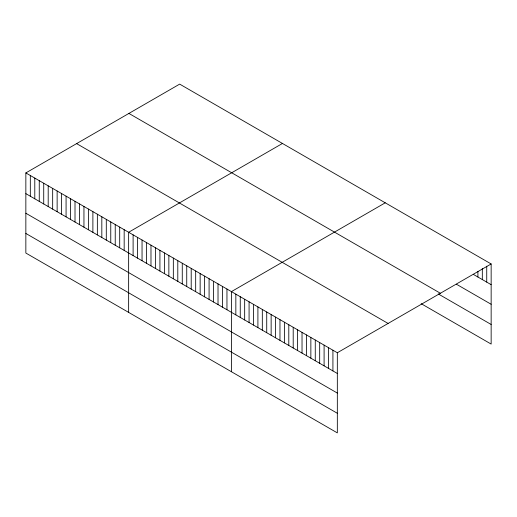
<?xml version="1.0" encoding="UTF-8"?>
<svg xmlns="http://www.w3.org/2000/svg" width="517" height="517" viewBox="0 0 517 517"><rect width="100%" height="100%" fill="white"/><g stroke="black" fill="none" stroke-linecap="round" stroke-linejoin="round"><path stroke-width="0.78" d="M25.85 172.924L337.33 352.756L337.33 432.884L25.85 253.046L25.85 172.924L179.67 84.116L491.15 263.954L491.15 344.076L421.181 303.679M282.456 143.461L128.636 232.269L128.636 312.391M385.249 202.806L231.429 291.614L231.429 371.736M337.33 352.756L491.15 263.954M473.501 274.475L491.15 284.667M456.479 284.253L491.15 304.274M128.907 113.423L440.387 293.255M438.196 293.902L491.15 324.469M76.613 143.616L388.093 323.455M25.85 193.642L337.33 373.474M25.85 213.243L337.33 393.075M25.85 233.445L337.33 413.277M486.736 266.184L486.736 282.12M482.322 268.42L482.322 279.574M477.915 271.444L477.915 277.022M332.922 350.209L332.922 370.928M328.508 347.663L328.508 368.375M324.094 345.117L324.094 365.829M319.68 342.564L319.68 363.283M315.267 340.018L315.267 360.737M310.859 337.472L310.859 358.184M306.445 334.926L306.445 355.638M302.031 332.379L302.031 353.092M297.618 329.827L297.618 350.545M293.204 327.28L293.204 347.999M288.796 324.734L288.796 345.446M284.382 322.188L284.382 342.9M279.968 319.635L279.968 340.354M275.555 317.089L275.555 337.808M271.141 314.543L271.141 335.262M266.727 311.997L266.727 332.709M262.319 309.45L262.319 330.163M257.905 306.898L257.905 327.616M253.492 304.351L253.492 325.07M249.078 301.805L249.078 322.518M244.664 299.259L244.664 319.971M240.256 296.706L240.256 317.425M235.842 294.16L235.842 314.879M226.957 289.035L226.957 309.748M222.491 286.457L222.491 307.169M218.019 283.872L218.019 304.591M213.553 281.293L213.553 302.012M209.081 278.715L209.081 299.427M204.616 276.136L204.616 296.848M200.144 273.551L200.144 294.27M195.678 270.973L195.678 291.685M191.206 268.394L191.206 289.106M186.74 265.809L186.74 286.528M182.268 263.231L182.268 283.949M177.796 260.652L177.796 281.364M173.331 258.073L173.331 278.786M168.859 255.488L168.859 276.207M164.393 252.91L164.393 273.629M159.921 250.331L159.921 271.044M155.455 247.753L155.455 268.465M150.983 245.168L150.983 265.887M146.518 242.589L146.518 263.308M142.046 240.011L142.046 260.723M137.58 237.432L137.58 258.145M133.108 234.847L133.108 255.566M124.17 229.69L124.17 250.402M119.698 227.112L119.698 247.824M115.233 224.527L115.233 245.245M110.761 221.948L110.761 242.667M106.295 219.37L106.295 240.082M101.823 216.791L101.823 237.503M97.358 214.206L97.358 234.925M92.886 211.627L92.886 232.346M88.42 209.049L88.42 229.761M83.948 206.47L83.948 227.183M79.482 203.885L79.482 224.604M75.01 201.307L75.01 222.026M70.538 198.728L70.538 219.441M66.073 196.143L66.073 216.862M61.601 193.565L61.601 214.284M57.135 190.986L57.135 211.699M52.663 188.408L52.663 209.12M48.197 185.823L48.197 206.542M43.725 183.244L43.725 203.963M39.26 180.666L39.26 201.378M34.788 178.087L34.788 198.799M30.322 175.502L30.322 196.221"/></g></svg>
